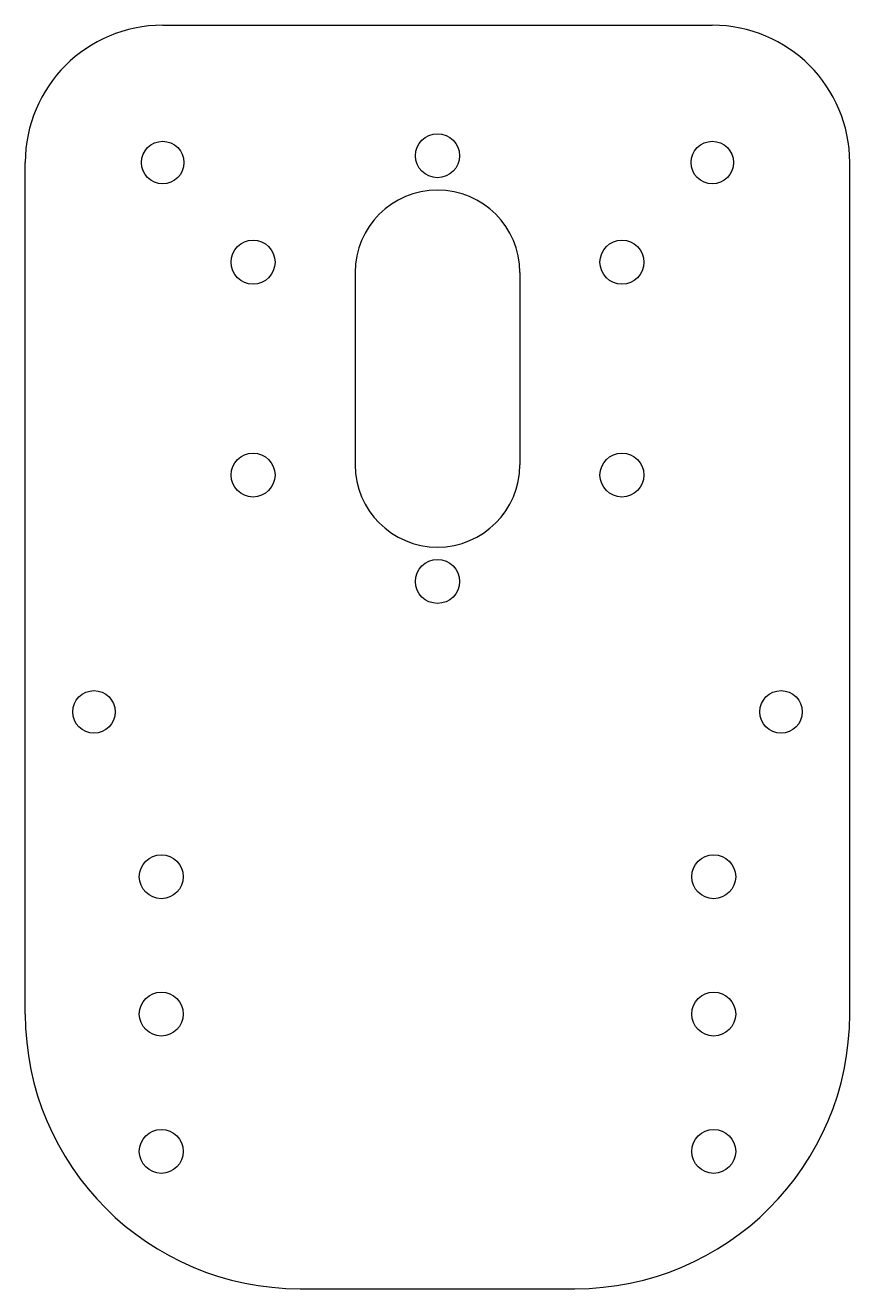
# Model space of a CAD drawing. Header units: millimetres. Extents: x -30 to 30, y -32 to 60.
import ezdxf

# ---------------------------------------------------------------- set-up
doc = ezdxf.new("R2010")
doc.units = ezdxf.units.MM

msp = doc.modelspace()

# ---------------------------------------------------------------- linework, layer by layer
at = {"color": 7, "linetype": 'Continuous', "lineweight": 25}
for p, q in [((-20, 60), (20, 60)), ((-30, -12), (-30, 50)), ((30, -12), (30, 50)), ((-6, 42), (-6, 28)), ((6, 42), (6, 28)), ((-10, -32), (10, -32))]:
    msp.add_line(p, q, dxfattribs=at)
for centre, radius in [((-20, 50), 1.55), ((0, 50.5), 1.6), ((20, 50), 1.55), ((-13.423, 42.75), 1.6), ((13.423, 42.75), 1.6), ((-13.423, 27.25), 1.6), ((13.423, 27.25), 1.6), ((0, 19.5), 1.6), ((-25, 10), 1.55), ((25, 10), 1.55), ((-20.1, -2), 1.6), ((20.1, -2), 1.6), ((-20.1, -12), 1.6), ((20.1, -12), 1.6), ((-20.1, -22), 1.6), ((20.1, -22), 1.6)]:
    msp.add_circle(centre, radius, dxfattribs=at)
for centre, radius, start, end in [((-20, 50), 10, 90, 180), ((20, 50), 10, 0, 90), ((0, 42), 6, 0, 180), ((0, 28), 6, 180, 0), ((-10, -12), 20, 180, 270), ((10, -12), 20, 270, 0)]:
    msp.add_arc(centre, radius, start, end, dxfattribs=at)

doc.saveas('drawing.dxf')
